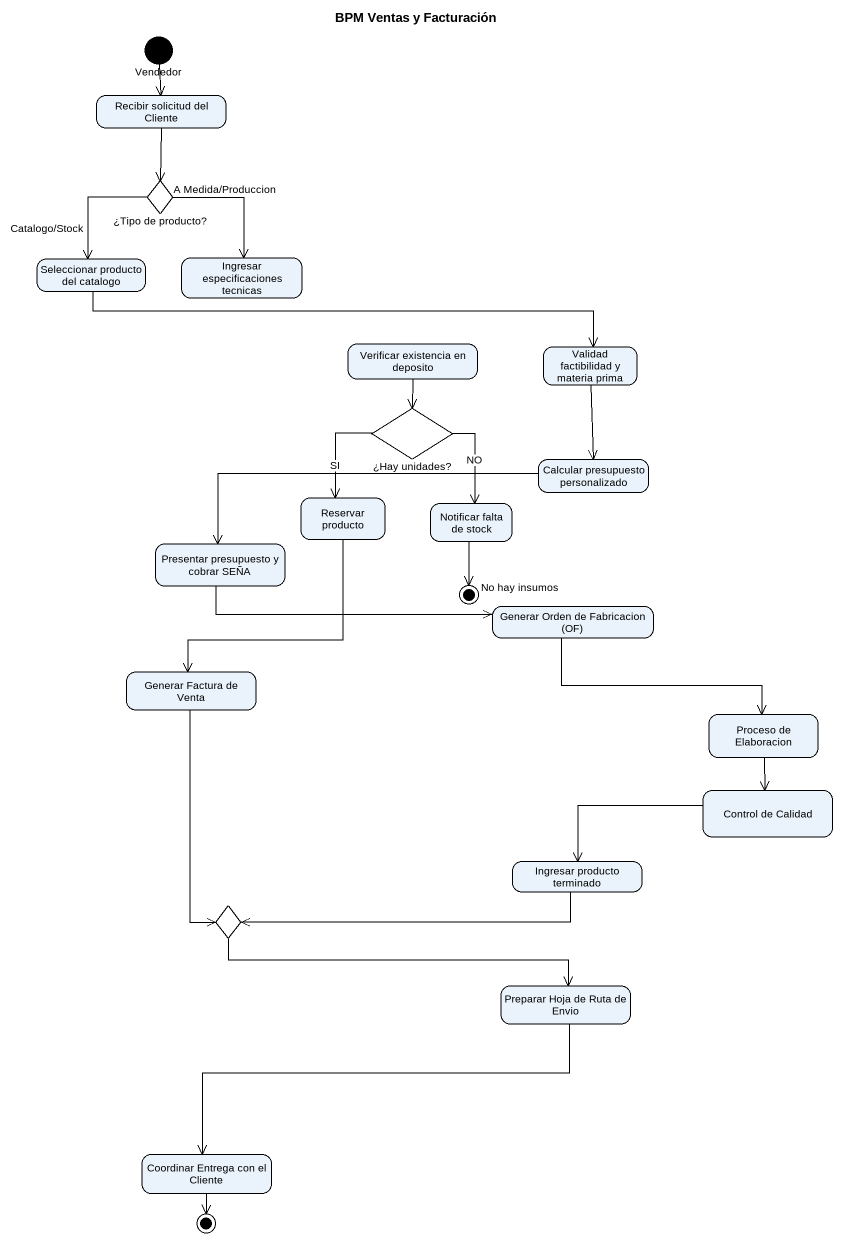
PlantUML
@startuml
title BPM Ventas y Facturación
hide empty description
state Vendedor <<start>>
state "Recibir solicitud del Cliente" as Recibir_solicitud_del
state "¿Tipo de producto?" as Tipo_de_producto <<choice>>
state "Seleccionar producto del catalogo" as Seleccionar_producto_del
state "Ingresar especificaciones tecnicas" as Ingresar_especificaciones
state "Verificar existencia en deposito" as Verificar_existencia_en
state "Validad factibilidad y materia prima" as Validad_factibilidad_y
state "¿Hay unidades?" as Hay_unidades <<choice>>
state "Calcular presupuesto personalizado" as Calcular_presupuesto
state "Reservar producto" as Reservar_producto
state "Notificar falta de stock" as Notificar_falta_de_stock
state "Presentar presupuesto y cobrar SEÑA" as Presentar_presupuesto_y
state "No hay insumos" as No_hay_insumos <<end>>
state "Generar Orden de Fabricacion (OF)" as Generar_Orden_de
state "Generar Factura de Venta" as Generar_Factura_de_Venta
state "Proceso de Elaboracion" as Proceso_de_Elaboracion
state "Control de Calidad" as Control_de_Calidad
state "Ingresar producto terminado" as Ingresar_producto_terminado
state choice1 <<choice>>
state "Preparar Hoja de Ruta de Envio" as Preparar_Hoja_de_Ruta_de
state "Coordinar Entrega con el Cliente" as Coordinar_Entrega_con_el
state final1 <<end>>
Vendedor --> Recibir_solicitud_del
Recibir_solicitud_del --> Tipo_de_producto
Tipo_de_producto --> Seleccionar_producto_del : Catalogo/Stock
Tipo_de_producto --> Ingresar_especificaciones : A Medida/Produccion
Seleccionar_producto_del -right-> Validad_factibilidad_y
Verificar_existencia_en --> Hay_unidades
Validad_factibilidad_y --> Calcular_presupuesto
Hay_unidades --> Reservar_producto : SI
Hay_unidades --> Notificar_falta_de_stock : NO
Calcular_presupuesto -left-> Presentar_presupuesto_y
Reservar_producto --> Generar_Factura_de_Venta
Notificar_falta_de_stock --> No_hay_insumos
Presentar_presupuesto_y -right-> Generar_Orden_de
Generar_Orden_de -right-> Proceso_de_Elaboracion
Generar_Factura_de_Venta --> choice1
Proceso_de_Elaboracion --> Control_de_Calidad
Control_de_Calidad -left-> Ingresar_producto_terminado
Ingresar_producto_terminado -left-> choice1
choice1 -right-> Preparar_Hoja_de_Ruta_de
Preparar_Hoja_de_Ruta_de -left-> Coordinar_Entrega_con_el
Coordinar_Entrega_con_el --> final1
@enduml
